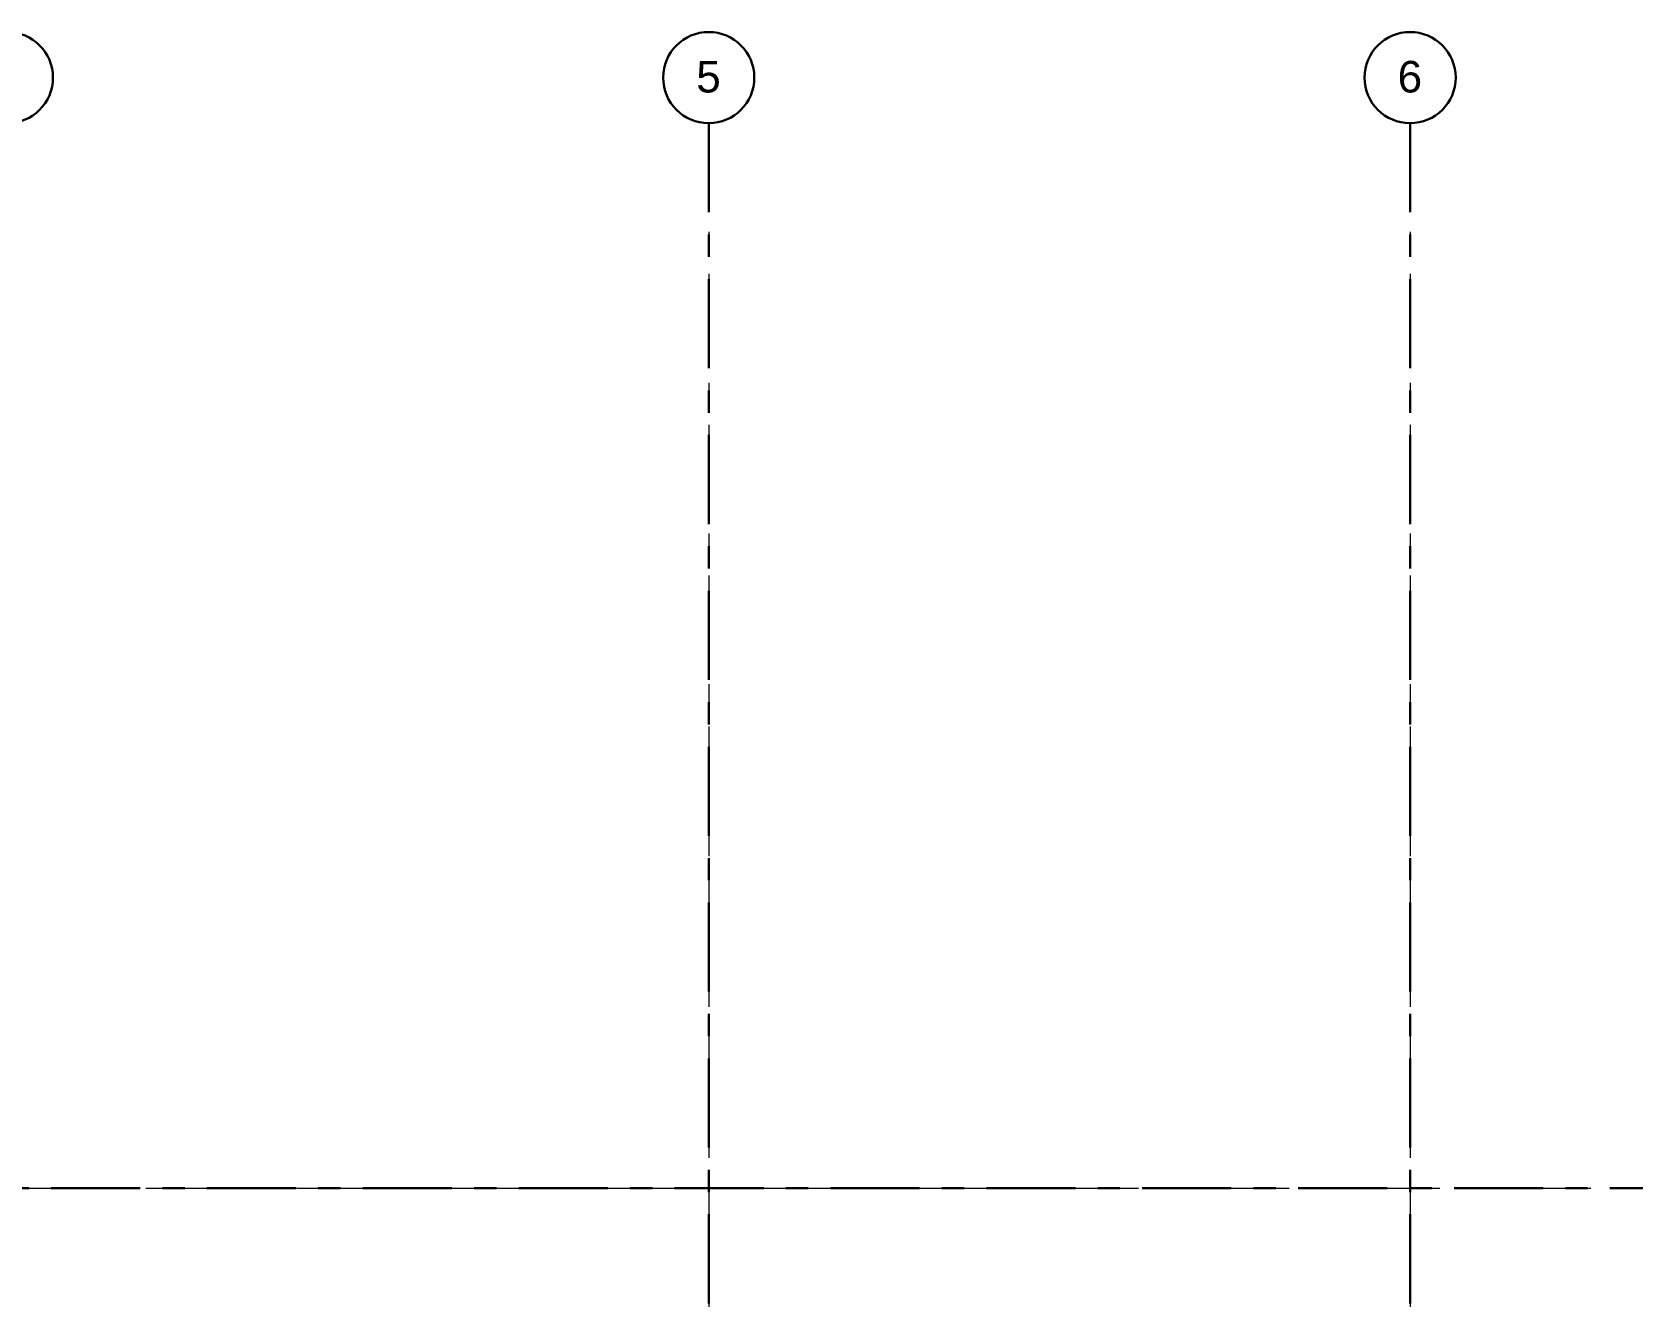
# Model space of a CAD drawing. Header units: millimetres. Extents: x -4000 to 187956, y -58990 to 162485.
# Drawn here: x 23351 to 46178, y 144449 to 162485 of the extents above; entities that cross this region are included whole.
import ezdxf

# ---------------------------------------------------------------- set-up
doc = ezdxf.new("R2010")
doc.units = ezdxf.units.MM
doc.linetypes.add('Grid Line', pattern=[2222.5, 1270, -317.5, 317.5, -317.5])
doc.linetypes.add('Grid Line 12_5mm', pattern=[2150, 1250, -300, 300, -300])
doc.layers.add('S-GRID', color=1, linetype='Continuous', lineweight=30)
doc.layers.add('S-GRID-IDEN', color=1, linetype='Continuous', lineweight=30)
doc.styles.add('Arial', font='arial.ttf', dxfattribs={"height": 450})

# ---------------------------------------------------------------- blocks, each defined once
blk = doc.blocks.new('CMF2_NHAXUONG_A_rvt-1-FFS - TANG 1')
at = {"layer": 'S-GRID', "linetype": 'Grid Line 12_5mm', "lineweight": 9}
for p, q in [((33000, 161185), (33000, -16487)), ((43000, 161185), (43000, -16487)), ((-824, 146000), (183641, 146000))]:
    blk.add_line(p, q, dxfattribs=at)
blk = doc.blocks.new('Grid - M_Grid Head - Circle 2-61448-FFS - TANG 1')
at = {"layer": 'S-GRID-IDEN'}
blk.add_circle((0, 0), 6.5, dxfattribs=at)

msp = doc.modelspace()

# ---------------------------------------------------------------- block references
at = {"lineweight": 5}
msp.add_blockref('CMF2_NHAXUONG_A_rvt-1-FFS - TANG 1', (0, 0), dxfattribs=at)

# ---------------------------------------------------------------- texts
at = {"layer": 'S-GRID-IDEN', "char_height": 450, "width": 424.89, "attachment_point": 1, "style": 'Arial'}
for s, insert in [('5', (32822, 162073)), ('6', (42822, 162073))]:
    msp.add_mtext(s, dxfattribs=dict(at, insert=insert))

# ---------------------------------------------------------------- next in the draw order: linework, layer by layer
at = {"layer": 'S-GRID', "linetype": 'Grid Line'}
for p, q in [((33000, 161185), (33000, -16487)), ((43000, 161185), (43000, -16487)), ((-824, 146000), (183641, 146000))]:
    msp.add_line(p, q, dxfattribs=at)

# ---------------------------------------------------------------- next in the draw order: block references
at = {"layer": 'S-GRID-IDEN', "xscale": 99.99999999999993, "yscale": 99.99999999999993, "zscale": 99.99999999999993, "rotation": 180}
for p in [(23000, 161835), (33000, 161835), (43000, 161835)]:
    msp.add_blockref('Grid - M_Grid Head - Circle 2-61448-FFS - TANG 1', p, dxfattribs=at)

doc.saveas('drawing.dxf')
